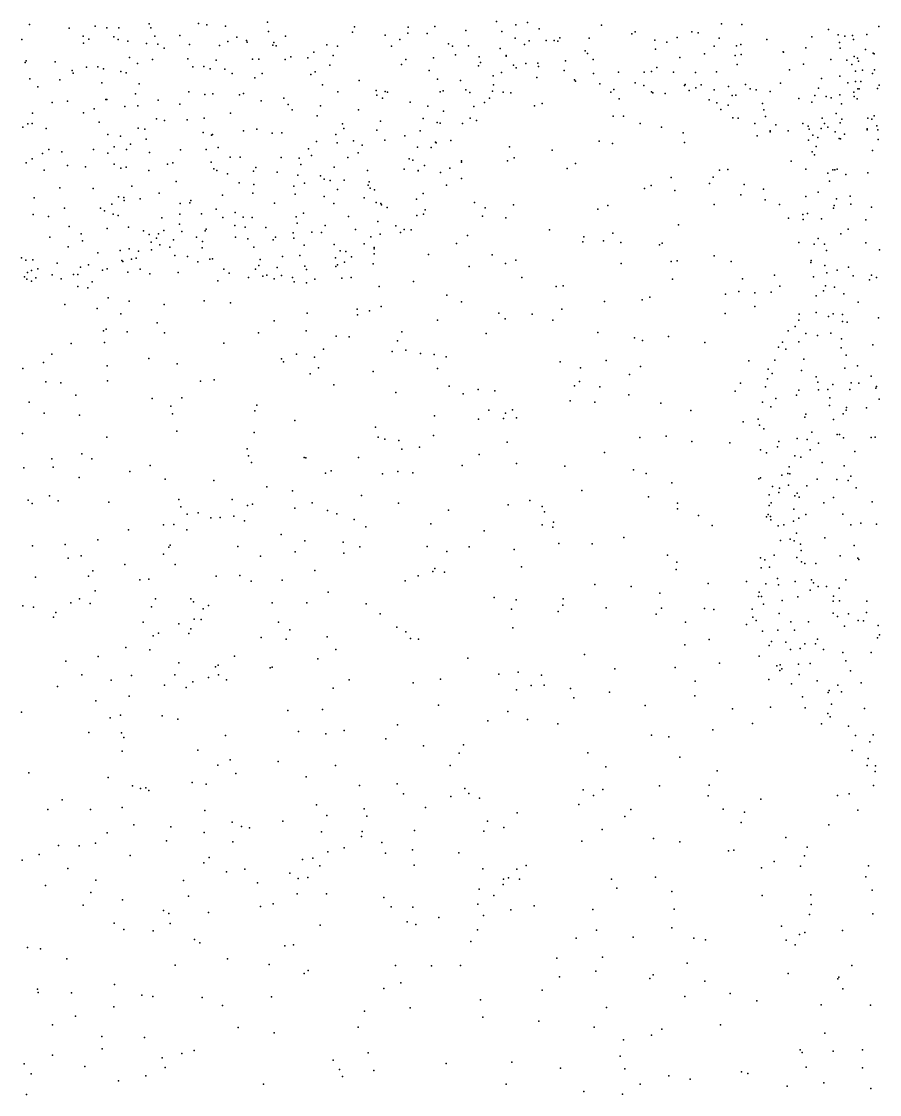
# Model space of a CAD drawing. Header units: metres. Extents: x -23.9 to 23.9, y -28.5 to 28.5.
# Drawn here: x 3.881 to 6.717, y -3.539 to 0.009 of the extents above; entities that cross this region are included whole.
import ezdxf

# ---------------------------------------------------------------- set-up
doc = ezdxf.new("R2010")
doc.units = ezdxf.units.M

msp = doc.modelspace()

# ---------------------------------------------------------------- linework, layer by layer
for p in [(4.3028, 0.0012, 17.4787), (4.4662, 0.0025, 17.7424), (4.6943, 0.0074, 19.4473), (5.4509, 0.0092, 4.1981), (5.5534, 0.0058, 22.1987), (6.1948, 0.001, 11.1738), (3.9077, -0.001, 17.5182), (4.0389, -0.0131, 16.607), (4.1242, -0.0063, 19.1228), (4.1633, -0.0117, 19.4245), (4.2022, -0.0119, 17.5614), (4.3083, -0.0123, 19.5375), (4.494, -0.0019, 14.9887), (4.5556, -0.0064, 19.5422), (4.6969, -0.0235, 19.3222), (4.9754, -0.0266, 19.1508), (4.982, -0.0086, 17.8729), (5.1578, -0.03, -1.3552), (5.1588, -0.01, -3.2334), (5.2215, -0.0307, 19.1334), (5.2473, -0.0072, 18.0659), (5.3502, -0.0204, 8.7941), (5.4682, -0.0242, 7.452), (5.5147, -0.0017, 18.0388), (5.5924, -0.0156, 9.0644), (5.7977, -0.0036, -1.3963), (5.8984, -0.0322, 18.8495), (5.9093, -0.0253, -26.343), (6.0971, -0.025, 19.208), (6.1182, -0.0279, 17.8841), (6.2615, -0.0006, 10.7538), (6.5489, -0.0172, 21.9114), (6.5804, -0.0345, 18.2004), (6.6749, -0.034, 18.2138), (6.715, -0.0079, 22.3618), (3.8818, -0.0504, 8.8727), (4.0845, -0.0393, 18.8759), (4.0863, -0.0627, 10.7271), (4.1031, -0.0489, 8.0548), (4.1862, -0.0415, 19.1909), (4.201, -0.0506, 19.0889), (4.2329, -0.0564, 19.2851), (4.2941, -0.0634, 19.3453), (4.3217, -0.039, 17.6202), (4.3313, -0.0656, -14.9767), (4.4045, -0.0371, 4.4871), (4.4359, -0.0673, 19.4097), (4.5359, -0.0707, 19.2801), (4.5634, -0.0569, 19.3742), (4.593, -0.0429, 16.4538), (4.6246, -0.0533, 19.2657), (4.6266, -0.0598, 4.1397), (4.7121, -0.069, 21.0975), (4.7152, -0.0607, 17.8105), (4.7231, -0.0709, 13.4689), (4.7539, -0.0389, 16.0943), (4.8901, -0.0682, 17.8332), (5.0829, -0.0366, -26.5173), (5.1315, -0.0505, -25.2282), (5.292, -0.0643, 19.0828), (5.5133, -0.0457, 18.1409), (5.5436, -0.0666, 5.3525), (5.5585, -0.0552, 18.897), (5.6157, -0.0538, -3.4758), (5.6417, -0.0541, -21.9551), (5.6537, -0.0559, 17.9828), (5.6604, -0.0448, 18.7965), (5.7574, -0.0465, 18.7906), (5.9743, -0.0522, 18.9448), (6.0136, -0.0588, 19.0343), (6.0488, -0.0435, 19.1264), (6.1867, -0.0461, 19.2713), (6.2591, -0.0674, 5.8595), (6.3452, -0.0503, 18.1262), (6.493, -0.0411, 18.1964), (6.585, -0.0599, 21.9767), (6.6024, -0.0396, 11.5057), (6.6277, -0.0368, 19.3916), (6.6314, -0.0502, 21.6251), (4.3528, -0.0787, 19.2051), (4.8469, -0.0918, 0.646), (4.9106, -0.1035, 19.1597), (4.9257, -0.0723, 10.9411), (5.1035, -0.0727, 19.1469), (5.3057, -0.0722, 18.1228), (5.315, -0.101, -0.1128), (5.3589, -0.0712, 2.373), (5.4627, -0.08, 18.256), (5.4825, -0.1034, 18.3813), (5.4835, -0.1059, 18.9029), (5.7443, -0.0883, 18.7129), (5.752, -0.0969, 17.9821), (5.9761, -0.0829, 17.9191), (6.1387, -0.0975, 19.177), (6.1707, -0.073, 17.9764), (6.24, -0.1029, -13.031), (6.2445, -0.0717, 3.6291), (6.2598, -0.0998, 18.0996), (6.3992, -0.0908, 18.2376), (6.3998, -0.0919, 5.3476), (6.4738, -0.0777, 19.3646), (6.5873, -0.0792, 8.4928), (6.6337, -0.1062, 5.7453), (6.671, -0.0834, 0.8005), (6.6961, -0.0957, 21.3061), (6.6993, -0.0976, 21.1524), (3.8928, -0.1269, -0.361), (3.8965, -0.1212, 18.9305), (3.9921, -0.1246, 18.8879), (4.1332, -0.1411, 17.5219), (4.2382, -0.1097, 1.4458), (4.2648, -0.1303, 17.5699), (4.3135, -0.1171, -5.3864), (4.4302, -0.1145, 17.6897), (4.4472, -0.1413, 19.1531), (4.4832, -0.1397, 21.3453), (4.524, -0.119, 11.8403), (4.6448, -0.1157, 14.4664), (4.6659, -0.1153, -19.2671), (4.7526, -0.1166, 19.1883), (4.7707, -0.108, -1.0078), (4.8277, -0.1116, -11.2193), (4.9005, -0.1351, 7.6191), (5.1365, -0.1327, 19.0655), (5.1514, -0.117, 17.9612), (5.2431, -0.111, 19.0297), (5.3919, -0.137, 1.8963), (5.3936, -0.1078, 2.7927), (5.3979, -0.126, 18.9419), (5.5078, -0.1353, 18.4594), (5.5477, -0.1297, 18.6134), (5.5881, -0.1282, 18.2223), (5.5902, -0.1395, 18.4068), (5.6786, -0.1213, 18.6128), (5.7704, -0.1169, -16.5436), (6.0566, -0.1105, 0.2643), (6.2466, -0.1334, 19.2469), (6.4662, -0.1325, 18.2695), (6.5557, -0.1171, 19.3461), (6.6091, -0.1183, 21.8233), (6.6261, -0.1335, 21.9296), (6.6448, -0.1127, 22.0296), (6.6476, -0.1225, 18.2717), (4.0484, -0.1526, 21.3204), (4.052, -0.162, 24.658), (4.096, -0.1422, 2.1524), (4.1517, -0.1475, 14.5935), (4.2097, -0.1561, 18.9653), (4.2267, -0.1605, -9.9008), (4.5043, -0.1474, 17.7556), (4.5534, -0.1486, 19.1747), (4.5769, -0.1633, 17.8097), (4.6762, -0.1634, 1.2277), (4.8378, -0.1662, 19.1768), (4.8512, -0.1571, 17.8153), (5.2285, -0.1528, -0.7838), (5.4395, -0.171, 18.4129), (5.4678, -0.1599, 18.7992), (5.5158, -0.1443, 18.7034), (5.5847, -0.1758, -0.7401), (5.6751, -0.1529, 18.1555), (5.7719, -0.1624, 18.0855), (5.8539, -0.1585, 18.6486), (5.9389, -0.1588, 3.9478), (5.9637, -0.1558, 18.71), (5.9808, -0.1435, 18.0072), (6.0356, -0.1579, 5.601), (6.109, -0.1593, 19.0676), (6.1783, -0.1576, 18.1484), (6.4198, -0.151, 19.3054), (6.5862, -0.1715, 10.7776), (6.6376, -0.1551, 21.2873), (6.6607, -0.1521, 21.4092), (6.6935, -0.1632, 21.5412), (6.7011, -0.1503, 20.9836), (3.9081, -0.1809, 17.5043), (3.9351, -0.2074, 18.9355), (4.0076, -0.1843, -13.5037), (4.1469, -0.1942, 18.9045), (4.2697, -0.1968, 19.0171), (4.6523, -0.1774, 25.2474), (4.8756, -0.2003, 0.2592), (4.9975, -0.1856, 23.8845), (5.256, -0.182, 9.2611), (5.3324, -0.1865, 23.0353), (5.4416, -0.2008, 18.713), (5.7085, -0.184, -10.9422), (5.7127, -0.1881, 18.267), (5.793, -0.197, 18.5203), (5.9093, -0.1935, 18.5686), (5.9376, -0.2028, 18.1365), (6.0726, -0.2028, 18.7988), (6.075, -0.1996, 18.6902), (6.1097, -0.2104, 18.4877), (6.1279, -0.1998, 18.2672), (6.2179, -0.2056, 19.1287), (6.2739, -0.1997, 24.6696), (6.39, -0.1948, -26.7931), (6.5158, -0.2118, 15.4187), (6.5253, -0.1795, 18.3078), (6.6119, -0.1932, 21.1776), (6.6375, -0.1898, 21.0607), (6.6558, -0.1893, 21.718), (6.71, -0.2124, 20.8914), (6.7163, -0.201, 18.3614), (4.2577, -0.23, 21.0063), (4.4345, -0.223, 17.6989), (4.4864, -0.2324, 7.779), (4.5137, -0.2297, 17.6147), (4.6016, -0.2333, 2.5838), (4.6146, -0.229, -3.4733), (4.7484, -0.2446, 17.8136), (4.9266, -0.2231, 17.8445), (5.0534, -0.2192, 11.2767), (5.0552, -0.2349, 16.8543), (5.0744, -0.2449, 19.0759), (5.0831, -0.2229, -11.7632), (5.0903, -0.2245, 17.924), (5.2645, -0.2238, 1.4955), (5.2752, -0.2199, 18.9543), (5.3502, -0.2171, 18.2176), (5.3628, -0.2257, -26.1932), (5.4274, -0.2441, 18.4778), (5.4376, -0.2212, 18.5954), (5.4736, -0.2247, -1.1121), (5.4983, -0.2268, 8.1222), (5.8292, -0.225, 18.3245), (5.8389, -0.216, 18.4516), (5.8566, -0.2469, 6.8289), (5.9632, -0.2234, 18.2284), (5.9682, -0.2271, 18.4196), (6.0083, -0.2288, 18.322), (6.0884, -0.2191, 18.3714), (6.1706, -0.2173, 19.0391), (6.2296, -0.2356, 18.4773), (6.2425, -0.234, -3.6136), (6.2897, -0.2132, 14.5705), (6.3093, -0.2164, 19.1782), (6.3553, -0.2225, 18.3914), (6.4508, -0.2452, 19.1986), (6.5031, -0.2355, 9.1354), (6.5407, -0.2388, 19.2265), (6.5575, -0.2429, -20.791), (6.5856, -0.2335, 21.3074), (6.6326, -0.2241, 18.3701), (6.6337, -0.2392, 20.9863), (6.6431, -0.2469, 21.543), (6.6455, -0.2137, 19.2427), (6.6503, -0.2133, 21.8386), (3.982, -0.2586, -0.7387), (4.0333, -0.2544, 18.8872), (4.1212, -0.2793, 15.8235), (4.1597, -0.249, 17.541), (4.163, -0.2486, 12.1761), (4.2223, -0.272, 18.9609), (4.2652, -0.2702, 2.4226), (4.3329, -0.2506, 19.0535), (4.4048, -0.2644, 19.1015), (4.6726, -0.253, 19.1752), (4.7625, -0.2656, 19.1741), (4.776, -0.2829, 5.2859), (4.869, -0.2702, 19.1614), (4.9951, -0.2833, 19.1156), (5.1658, -0.258, 23.4331), (5.2237, -0.2708, 7.7705), (5.3756, -0.2719, 18.3138), (5.4119, -0.2587, -9.5559), (5.5763, -0.2702, -16.9558), (5.602, -0.2616, -15.1542), (6.1537, -0.2497, 18.8942), (6.1789, -0.2596, -5.7705), (6.1925, -0.2824, 18.746), (6.2171, -0.2673, -21.9373), (6.33, -0.2622, 18.4655), (6.3348, -0.2828, 19.0941), (6.4938, -0.258, 22.2349), (6.5912, -0.2632, 21.4236), (3.9169, -0.2943, 19.0024), (4.0859, -0.2929, 17.5259), (4.3268, -0.313, -8.5414), (4.3538, -0.3186, 17.6542), (4.429, -0.3162, 17.7106), (4.4847, -0.3106, 5.0753), (4.5715, -0.2935, 19.159), (4.8586, -0.3026, 17.4821), (5.2086, -0.312, 18.0317), (5.2761, -0.2871, 18.8885), (5.3636, -0.3105, 18.6895), (5.3844, -0.3184, 18.4206), (5.8364, -0.3036, 8.7433), (5.871, -0.3041, -22.451), (6.2327, -0.3099, 18.8502), (6.2495, -0.3104, -25.3058), (6.3403, -0.3049, 7.7387), (6.528, -0.3103, 21.2299), (6.5735, -0.2946, 21.0379), (6.5929, -0.3133, 19.1082), (6.6784, -0.3105, 21.6587), (6.6914, -0.3135, 23.8178), (6.6999, -0.3025, 18.4979), (3.8852, -0.3406, 8.251), (3.9018, -0.3295, -5.4737), (3.9164, -0.3282, -0.0402), (3.9624, -0.3446, 18.9508), (4.1379, -0.3241, 18.8751), (4.2662, -0.3433, 24.9746), (4.2884, -0.3471, 8.0856), (4.6152, -0.3526, 17.8417), (4.6587, -0.3472, 19.1528), (4.9425, -0.3295, 11.6115), (4.9462, -0.345, -2.9855), (5.0553, -0.3502, 17.9299), (5.0679, -0.321, -10.8132), (5.1983, -0.3529, 18.9519), (5.2547, -0.3249, -0.4315), (5.265, -0.3271, 18.1173), (5.3391, -0.3277, 18.2507), (5.9264, -0.3285, 7.6123), (5.9965, -0.3407, 0.9368), (6.3051, -0.3286, 18.6751), (6.3559, -0.3525, 11.2931), (6.3748, -0.3322, 18.5975), (6.4154, -0.3519, 18.9739), (6.4641, -0.3287, 18.5449), (6.4815, -0.3375, 19.0367), (6.4844, -0.3472, -6.5864), (6.524, -0.3448, 21.3111), (6.5353, -0.3287, 15.085), (6.5463, -0.3403, 4.4267), (6.5872, -0.3257, 18.5228), (6.6758, -0.3462, 20.8172), (6.6759, -0.3496, 21.7796), (6.7081, -0.3364, 21.8974), (6.712, -0.3491, 7.1794), (4.1667, -0.364, 24.4014), (4.208, -0.3701, 10.539), (4.2935, -0.3801, 17.6371), (4.4809, -0.3582, 17.775), (4.509, -0.367, 15.4808), (4.5126, -0.3642, 19.1166), (4.7093, -0.3605, 17.8374), (4.742, -0.3591, 19.1529), (4.8556, -0.3873, 10.6653), (4.9197, -0.364, 19.1187), (4.9786, -0.3852, 17.9036), (5.0815, -0.3828, 19.0301), (5.1479, -0.3693, 18.0036), (5.2492, -0.3902, 5.2862), (5.2999, -0.3842, 18.7842), (5.7902, -0.3865, 22.2902), (6.0681, -0.359, -15.0808), (6.313, -0.3691, 4.069), (6.3554, -0.3554, 18.8495), (6.4827, -0.3829, 18.7873), (6.4962, -0.3667, 18.6425), (6.5128, -0.3746, 18.918), (6.5709, -0.3552, 18.6016), (6.5835, -0.3781, 18.7185), (6.5877, -0.3792, 18.8671), (6.601, -0.3637, 21.562), (6.7131, -0.3813, -25.3636), (3.9717, -0.4141, 17.5526), (4.0147, -0.4213, 18.9012), (4.119, -0.4139, 17.5721), (4.1867, -0.4057, 18.8852), (4.2275, -0.4136, 14.8244), (4.2417, -0.3961, -0.9818), (4.3044, -0.4236, 0.2455), (4.4066, -0.4149, 19.0519), (4.4909, -0.4145, -11.0795), (4.5308, -0.408, 17.8406), (4.83, -0.4118, -8.9166), (4.924, -0.3922, 6.265), (4.9943, -0.4251, 5.9132), (5.0073, -0.3997, 19.0704), (5.1896, -0.4061, 9.6448), (5.2353, -0.4078, 18.1233), (5.252, -0.392, 18.8549), (5.4943, -0.4049, 0.9372), (5.6352, -0.4165, 5.2591), (5.8344, -0.3944, 7.1566), (6.0723, -0.3908, -10.2053), (6.4945, -0.4213, 21.29), (6.5076, -0.4044, 21.1199), (6.6945, -0.4173, 20.7568), (3.8958, -0.4587, 19.0698), (3.9161, -0.445, -3.3028), (3.9504, -0.4269, 18.9858), (4.1664, -0.4262, -1.8524), (4.3816, -0.4583, 17.7353), (4.5081, -0.4562, -17.8345), (4.5706, -0.44, 13.3224), (4.6036, -0.4394, 17.8776), (4.7395, -0.441, 17.8672), (4.7985, -0.4424, 19.1168), (4.839, -0.4335, 17.8766), (4.9593, -0.4405, 3.9697), (5.1621, -0.4455, 18.9408), (5.1743, -0.4489, 24.8508), (5.335, -0.4514, 18.4008), (5.3352, -0.4556, 18.5762), (5.4869, -0.4516, 8.3784), (5.5097, -0.4417, -16.2789), (5.7122, -0.4604, 0.3234), (6.4255, -0.4522, 0.229), (6.5026, -0.4318, 21.3892), (3.9558, -0.4822, 14.5686), (4.0329, -0.4667, 17.5807), (4.0928, -0.4714, 18.806), (4.1876, -0.4621, 17.6199), (4.2098, -0.4761, -3.0686), (4.227, -0.4721, 16.3089), (4.3023, -0.4833, 17.6953), (4.3638, -0.4629, 4.7903), (4.5166, -0.4785, 15.0331), (4.5261, -0.4839, -18.8817), (4.5616, -0.4946, 19.0741), (4.6478, -0.4853, 11.836), (4.6558, -0.4731, -1.652), (4.7259, -0.4895, 19.1009), (4.8046, -0.4636, 24.0816), (4.915, -0.4726, 17.9179), (5.0249, -0.4838, 17.972), (5.1461, -0.4789, 18.0636), (5.192, -0.4842, 18.8708), (5.1923, -0.4841, 9.0067), (5.2135, -0.4675, 24.0473), (5.266, -0.4898, 18.7383), (5.2971, -0.4757, 18.3054), (5.6843, -0.4773, -19.4494), (6.1884, -0.4826, 11.6671), (6.2155, -0.4806, -5.2936), (6.474, -0.4787, 21.2313), (6.5462, -0.4927, -4.9397), (6.5624, -0.4816, 20.9055), (6.5694, -0.4818, 21.5765), (6.577, -0.4789, -7.9332), (6.6789, -0.4911, 21.7268), (4.3918, -0.5198, 17.8069), (4.6001, -0.5242, 6.1961), (4.6494, -0.5296, 19.0638), (4.7946, -0.4992, -1.9704), (4.8165, -0.5253, 14.8315), (4.8694, -0.5015, 19.0716), (4.8819, -0.5121, -17.2016), (4.9009, -0.5164, 14.0857), (4.9471, -0.5158, 19.0304), (5.0302, -0.5208, 18.9887), (5.2854, -0.5321, 18.5651), (5.3357, -0.5103, 0.3826), (6.0281, -0.507, 10.0011), (6.1555, -0.5267, 7.2966), (6.1673, -0.5055, 8.8027), (6.2696, -0.5301, -18.1643), (6.5515, -0.5183, -11.3107), (6.6062, -0.4969, -22.379), (4.0073, -0.5411, 18.857), (4.1175, -0.5426, 17.6476), (4.2453, -0.5353, 18.8281), (4.336, -0.5586, 18.8923), (4.5451, -0.5652, 17.9571), (4.6451, -0.5585, -18.372), (4.7813, -0.5354, 17.9308), (4.786, -0.5621, 19.0415), (4.9255, -0.546, -19.2046), (5.0272, -0.5326, 6.6065), (5.0338, -0.5418, 7.6627), (5.0478, -0.5473, -10.1145), (5.2087, -0.5594, 18.7539), (5.9408, -0.5431, -8.5805), (5.9618, -0.5335, 4.3591), (6.0405, -0.5499, 6.4839), (6.2587, -0.5636, -9.0586), (6.3337, -0.5456, 14.0857), (6.5139, -0.5553, 20.993), (3.9226, -0.5738, 17.6492), (4.18, -0.5948, 17.6073), (4.2014, -0.5711, 1.2145), (4.2194, -0.5727, -13.2826), (4.2203, -0.5828, 18.749), (4.2727, -0.5769, 17.7449), (4.4053, -0.5931, 17.8985), (4.4369, -0.5907, 24.3709), (4.4411, -0.5825, 18.9598), (4.7175, -0.5921, 17.9616), (4.8816, -0.5692, 19.0198), (4.9128, -0.5925, 18.0019), (5.0139, -0.5738, 18.0327), (5.0535, -0.5898, 18.9098), (5.0683, -0.5923, 18.0991), (5.0707, -0.5976, 23.7295), (5.1871, -0.5786, 18.2198), (5.378, -0.5896, -11.9051), (5.5072, -0.5974, 5.8828), (5.8193, -0.5992, 22.6628), (6.1702, -0.5965, 14.4093), (6.3393, -0.58, -26.0307), (6.3869, -0.5957, 1.4916), (6.4732, -0.5696, 21.1477), (6.5674, -0.5994, 22.4079), (6.5751, -0.577, 20.8674), (6.62, -0.5685, 24.1311), (6.6225, -0.5952, 20.7957), (3.9191, -0.629, 18.9935), (3.9707, -0.6355, 18.8889), (4.0229, -0.6086, 18.7929), (4.1423, -0.6082, 15.1326), (4.1551, -0.6167, 18.6904), (4.1844, -0.6277, 13.3246), (4.2009, -0.6328, 17.7623), (4.404, -0.6274, 18.8848), (4.4754, -0.6273, 18.0042), (4.5244, -0.6118, 18.9744), (4.5876, -0.6223, 0.2347), (4.6132, -0.6376, 18.9744), (4.789, -0.6366, 18.011), (4.813, -0.6246, 18.9891), (4.9623, -0.636, 18.9199), (5.0897, -0.6056, 16.9371), (5.1876, -0.6328, 18.666), (5.2097, -0.6281, 18.5838), (5.2154, -0.6135, 18.3471), (5.4046, -0.6346, 9.9345), (5.4137, -0.6067, 24.5545), (5.7865, -0.6112, -4.4799), (6.4635, -0.6286, 9.2299), (6.479, -0.6253, 21.3917), (6.5651, -0.608, 21.5965), (6.6905, -0.6045, -20.4535), (4.0385, -0.6686, -9.6015), (4.2345, -0.6708, 17.8344), (4.3453, -0.6401, 18.8086), (4.4034, -0.6613, -15.413), (4.5463, -0.6394, -3.8602), (4.5862, -0.665, 18.0528), (4.6199, -0.6711, 8.93), (4.6434, -0.6394, 24.8249), (4.6885, -0.6725, 18.9497), (4.792, -0.6578, 5.1832), (4.8851, -0.6658, 18.0659), (5.0583, -0.6523, 18.1651), (5.1187, -0.6664, 18.7115), (5.4821, -0.6398, 4.2516), (6.0522, -0.663, 24.7749), (6.4163, -0.6407, -10.8408), (6.4653, -0.6459, 21.2565), (6.5256, -0.6439, 6.7748), (6.6715, -0.6464, 21.7267), (3.9744, -0.7038, 18.8113), (4.0786, -0.6927, 6.4964), (4.164, -0.6752, 18.6159), (4.2847, -0.6827, 18.5982), (4.3033, -0.6954, 17.9532), (4.3271, -0.7076, 2.2936), (4.3336, -0.6934, -3.221), (4.3509, -0.6817, 7.8531), (4.4106, -0.6852, 18.1416), (4.4589, -0.7045, 5.5537), (4.4875, -0.683, 18.0826), (4.4917, -0.6777, 18.8727), (4.5886, -0.7042, 16.3538), (4.7204, -0.7039, 13.601), (4.7786, -0.6897, 15.1362), (4.7816, -0.7078, 18.8925), (4.841, -0.6876, 5.621), (4.8731, -0.6888, 18.8997), (4.9854, -0.6789, 18.8478), (5.0352, -0.703, -0.6954), (5.0663, -0.6941, 18.2576), (5.1337, -0.6891, 18.6001), (5.1454, -0.6785, 18.3746), (5.1695, -0.6792, 18.497), (5.3553, -0.6987, 6.6443), (5.6265, -0.68, 5.555), (5.7392, -0.7032, -15.2334), (5.8351, -0.6908, -3.3961), (6.5139, -0.7084, 4.5075), (6.5889, -0.6926, 20.8585), (6.6131, -0.6777, 21.6512), (4.035, -0.7358, 17.8381), (4.0828, -0.7166, 18.5897), (4.237, -0.743, -1.319), (4.3092, -0.7209, 18.5079), (4.3385, -0.7291, 18.2595), (4.3707, -0.7374, 18.617), (4.383, -0.7125, 18.7079), (4.478, -0.7394, 18.7597), (4.4796, -0.718, 4.582), (4.629, -0.7098, 18.8838), (4.6493, -0.7367, 2.4325), (4.7125, -0.7127, 18.0946), (4.8154, -0.7308, 18.1392), (4.9148, -0.7277, 18.1719), (5.0141, -0.7265, 18.7373), (5.0462, -0.7423, 18.6503), (5.0465, -0.738, 18.3312), (5.3189, -0.7252, 5.1066), (5.7368, -0.7195, 10.0402), (5.805, -0.7158, 20.5384), (5.8618, -0.7219, 0.9031), (5.99, -0.7297, 11.5307), (5.9982, -0.7233, 20.2303), (6.4504, -0.7216, 24.4993), (6.5008, -0.7275, 21.4205), (6.5357, -0.7273, 20.9535), (6.6718, -0.7228, 20.7562), (3.8808, -0.7721, -12.9732), (3.8952, -0.78, 18.9167), (3.9183, -0.7786, 17.9028), (4.1328, -0.7554, 17.9004), (4.207, -0.7486, 17.9581), (4.2449, -0.7766, 0.0055), (4.2595, -0.7738, 18.2326), (4.2678, -0.7498, 18.3665), (4.311, -0.7456, 18.1328), (4.3873, -0.7647, 18.4945), (4.4301, -0.7677, 18.3673), (4.5034, -0.7772, 18.3049), (4.5124, -0.7751, -0.8814), (4.6703, -0.7775, 18.2073), (4.7432, -0.7684, 18.8113), (4.8008, -0.7649, 10.7062), (4.9192, -0.7724, -0.0191), (4.9341, -0.7489, 17.3199), (4.9525, -0.751, 18.2526), (4.9722, -0.7694, -18.0265), (5.0471, -0.759, 18.4566), (5.226, -0.7608, 2.012), (5.4372, -0.7626, 1.6401), (5.5153, -0.7797, 10.961), (6.1707, -0.7659, 5.1014), (6.542, -0.7477, 21.5291), (6.7169, -0.7463, 21.7643), (3.9145, -0.8146, 18.456), (3.9347, -0.809, 18.7167), (3.9987, -0.7899, 17.9351), (4.0755, -0.8032, 18.3892), (4.1021, -0.7953, 17.9849), (4.1489, -0.8128, 18.1502), (4.1642, -0.8082, -0.6149), (4.2129, -0.781, 18.3102), (4.2154, -0.7843, 18.1069), (4.2732, -0.8098, -13.9287), (4.4642, -0.7851, 18.5808), (4.5496, -0.8103, 18.6243), (4.6545, -0.8097, 18.6879), (4.6653, -0.7978, -1.3212), (4.7257, -0.804, 18.2687), (4.8174, -0.7998, 18.7052), (4.8229, -0.811, 18.3204), (4.9202, -0.8015, 18.6044), (4.9252, -0.795, 18.349), (4.9486, -0.7871, -2.2376), (5.0439, -0.7916, 14.6315), (5.3612, -0.8011, -8.6825), (5.4813, -0.7914, 7.9715), (5.8627, -0.7908, 5.288), (6.0287, -0.7849, 10.9231), (6.0485, -0.7821, 10.3169), (6.2266, -0.7849, 22.4785), (6.4898, -0.7882, 21.2741), (6.4913, -0.7809, 21.1618), (6.5365, -0.7981, 20.9997), (6.5772, -0.8129, 20.9197), (6.615, -0.8031, 21.6962), (3.8908, -0.8347, 18.2443), (3.899, -0.8425, 18.8002), (3.9007, -0.8208, 18.0286), (3.9141, -0.8498, 18.5696), (3.9287, -0.8389, -2.8342), (3.9821, -0.8282, 18.344), (4.0115, -0.8414, 18.1976), (4.0531, -0.8279, 18.1067), (4.0668, -0.8276, 18.2645), (4.2324, -0.8198, -2.7258), (4.3048, -0.8247, 10.4219), (4.3991, -0.8204, -9.1013), (4.5294, -0.8484, 20.2416), (4.5678, -0.8235, 18.4291), (4.6317, -0.8375, 18.5032), (4.6787, -0.8327, 18.3992), (4.6916, -0.8299, -13.4684), (4.7157, -0.8414, 13.9506), (4.7405, -0.8303, 18.6334), (4.7768, -0.8378, 18.4611), (4.782, -0.8514, -14.6907), (4.851, -0.8426, 4.2521), (4.9396, -0.8393, -1.5246), (4.9701, -0.837, 23.1926), (5.1767, -0.8501, -16.8152), (5.5347, -0.8368, 1.2071), (6.0327, -0.8431, -9.5455), (6.2637, -0.8416, 14.8115), (6.3699, -0.8291, -15.6552), (6.4992, -0.8349, 21.4969), (6.5434, -0.8218, 21.6186), (6.6295, -0.8314, 20.8559), (6.6839, -0.845, -6.1482), (6.6904, -0.8296, 13.9036), (6.707, -0.8376, 21.8668), (4.0668, -0.8672, -17.2645), (4.1006, -0.8715, 7.0175), (4.114, -0.8522, 7.3642), (4.823, -0.8549, 16.5942), (5.0634, -0.8675, -18.6143), (5.6485, -0.8672, -13.4954), (5.671, -0.8644, 11.6459), (6.2525, -0.8834, 8.935), (6.3594, -0.8853, 12.0942), (6.3873, -0.8658, 10.6943), (6.5316, -0.8815, 0.1564), (6.5389, -0.8649, 21.0596), (6.5681, -0.8696, 21.7367), (4.1671, -0.9047, -18.9772), (4.237, -0.9158, 5.3068), (4.4845, -0.9142, -11.742), (4.5722, -0.9214, -0.0624), (5.2865, -0.8958, 20.2747), (5.3355, -0.9178, 4.5785), (5.8081, -0.9162, 24.6293), (5.9331, -0.9117, -19.5191), (5.9579, -0.9027, 22.7352), (6.2085, -0.8921, -17.5547), (6.3052, -0.8885, 14.2195), (6.5073, -0.8977, 21.6771), (6.5989, -0.8918, -13.0014), (6.647, -0.9189, 20.8866), (4.0243, -0.9271, -3.0037), (4.1312, -0.94, 6.0826), (4.2098, -0.9571, 8.2793), (4.3521, -0.9264, 13.6449), (4.8247, -0.9557, 11.4215), (4.9906, -0.942, 4.9023), (5.0312, -0.9472, 23.6515), (5.0694, -0.9332, -10.518), (5.4584, -0.9549, 24.1466), (5.6666, -0.9415, 10.6638), (6.2067, -0.9565, 24.5145), (6.3052, -0.9329, -18.7689), (6.5073, -0.9532, 21.7699), (6.5637, -0.9578, 21.0663), (4.3293, -0.987, 19.9017), (4.716, -0.9809, 1.1104), (4.9914, -0.9611, 8.9447), (5.2562, -0.9783, 9.595), (5.4795, -0.9735, 1.9238), (5.5691, -0.9587, 19.8171), (5.6371, -0.9787, 6.4722), (6.4503, -0.978, 21.6476), (6.451, -0.9585, 21.5218), (6.548, -0.9662, 21.868), (6.595, -0.9601, 22.6397), (6.5953, -0.9832, 19.9903), (6.6104, -0.9855, 20.988), (6.7133, -0.9705, 20.8531), (4.1517, -1.0137, 7.6846), (4.1612, -1.008, 0.9883), (4.2298, -1.0168, 20.7526), (4.3532, -1.0208, -18.4858), (4.6643, -1.0198, 17.2841), (4.822, -1.0134, 15.2397), (5.1377, -1.0173, -1.0138), (5.4168, -1.023, 20.7897), (5.7863, -1.0196, -12.2503), (6.4151, -1.0136, 21.5768), (6.4384, -0.9994, 21.412), (6.4732, -1.0226, 21.2633), (6.5564, -1.0214, 21.9315), (4.0446, -1.0553, 17.8799), (4.1556, -1.0523, 15.33), (4.5493, -1.0544, 8.8333), (4.9215, -1.0309, -13.0334), (4.9642, -1.0333, -8.792), (5.1235, -1.0466, -12.0264), (5.9068, -1.0373, -8.1125), (5.9338, -1.0457, 20.916), (6.0196, -1.0321, -13.7404), (6.1394, -1.0517, 11.8696), (6.3966, -1.0509, 20.3695), (6.4501, -1.05, 21.7993), (6.5123, -1.0294, 21.1848), (6.5912, -1.04, -9.261), (6.6953, -1.0602, 22.0791), (3.9809, -1.0912, 20.0015), (4.7896, -1.091, -0.5573), (4.8788, -1.0739, 20.5698), (5.1061, -1.0815, -1.8788), (5.1512, -1.0774, 5.439), (5.1996, -1.0881, 22.941), (5.2451, -1.0922, -4.0634), (6.3835, -1.0675, 21.4816), (6.4072, -1.0741, 21.3513), (6.5901, -1.0697, 21.0694), (6.6067, -1.0937, 14.9609), (3.954, -1.118, 8.8653), (4.1637, -1.1294, 1.851), (4.302, -1.105, 1.3005), (4.3957, -1.1228, -2.5902), (4.7401, -1.1065, -1.1056), (4.7473, -1.116, -17.8168), (4.8498, -1.1012, 7.6852), (5.285, -1.0999, 7.863), (5.6615, -1.1164, 5.2558), (5.8136, -1.1117, 1.4793), (5.9268, -1.1316, 10.5169), (6.2852, -1.1126, 5.223), (6.3709, -1.1102, 21.6214), (6.4665, -1.1072, 21.1993), (6.6449, -1.1294, 20.9881), (3.8857, -1.138, -6.5048), (4.8356, -1.1554, 7.3146), (4.863, -1.1362, -9.8226), (5.0435, -1.1486, 6.8496), (5.2558, -1.1386, 19.9529), (5.7288, -1.1362, 1.1125), (5.8905, -1.1576, 9.8899), (6.3488, -1.1405, 23.1256), (6.3618, -1.1549, -12.5739), (6.4594, -1.1448, 21.8933), (6.5079, -1.1658, 21.9736), (6.603, -1.1371, 22.0469), (6.689, -1.1639, 22.1189), (3.9615, -1.1828, -3.7147), (4.0112, -1.1859, -13.2127), (4.1651, -1.1794, -1.2715), (4.4721, -1.1803, 15.3666), (4.5174, -1.1755, 17.6505), (4.9129, -1.1921, -14.0442), (5.2943, -1.197, -13.7577), (5.7094, -1.1958, 23.9041), (5.7251, -1.1813, 11.848), (5.7923, -1.1983, 6.1571), (6.2571, -1.1868, 0.3743), (6.3405, -1.1991, 21.6302), (6.3464, -1.1725, 21.4809), (6.5136, -1.1838, 21.0888), (6.5629, -1.1913, 9.4322), (6.6234, -1.1861, 0.3037), (6.6489, -1.1867, -20.1827), (6.7052, -1.2035, 20.8529), (6.7076, -1.1977, 20.7522), (4.0603, -1.2268, 5.2588), (4.3126, -1.2369, 6.3676), (4.4107, -1.2349, 10.4351), (5.1188, -1.2178, 23.3051), (5.3409, -1.2221, 10.6788), (5.3903, -1.2071, 8.3732), (5.4458, -1.2117, 9.3763), (5.8881, -1.2253, 9.067), (6.2396, -1.2134, -11.9267), (6.374, -1.237, 21.7913), (6.4432, -1.2261, 21.9145), (6.4503, -1.2101, 21.1623), (6.5158, -1.2085, 14.5955), (6.5463, -1.2071, 22.0364), (6.5534, -1.2352, 21.0174), (6.6195, -1.2076, 1.8151), (6.7155, -1.2397, 22.1563), (3.9062, -1.2496, 9.9434), (4.375, -1.263, 5.0559), (4.6593, -1.2599, -15.0639), (5.426, -1.2762, 6.6796), (5.5037, -1.2754, 19.7002), (5.6951, -1.2453, -16.9896), (5.7758, -1.2492, 22.8968), (5.9946, -1.2529, 9.5165), (6.3303, -1.2496, 21.4505), (6.3577, -1.2654, 21.3257), (6.5513, -1.2606, -17.2016), (6.6065, -1.2764, 22.0918), (6.608, -1.2673, 20.8245), (6.6737, -1.2686, 20.5495), (3.9553, -1.2859, 13.5857), (4.0724, -1.2925, -2.464), (4.3797, -1.2881, 17.0051), (4.6524, -1.2787, 20.9194), (4.7842, -1.3104, 19.7856), (5.2463, -1.2947, -3.558), (5.3914, -1.3059, 2.0954), (5.4742, -1.3033, 0.8266), (5.4806, -1.2856, -1.1771), (5.5169, -1.3015, -0.5312), (6.0934, -1.2774, 23.3519), (6.316, -1.3058, 21.5212), (6.4699, -1.2987, 21.1128), (6.4734, -1.2892, 21.9711), (6.5646, -1.3068, 20.8879), (6.5969, -1.2878, 20.6466), (4.3939, -1.3458, 11.5996), (5.0511, -1.3323, 14.7097), (6.2659, -1.3144, 20.8127), (6.3203, -1.326, 21.6172), (6.3347, -1.3375, 21.7133), (3.8841, -1.3535, -13.8861), (4.1631, -1.3652, 0.2843), (4.65, -1.35, 1.8943), (5.0594, -1.3649, -18.7176), (5.0814, -1.3719, 5.2439), (5.1279, -1.376, 8.118), (5.2423, -1.3595, -0.265), (5.4862, -1.3819, 23.0991), (5.9245, -1.3664, -17.6786), (6.0116, -1.3616, -18.6057), (6.0963, -1.3797, -10.48), (6.3841, -1.3795, 21.855), (6.4446, -1.3697, 6.1101), (6.4784, -1.3734, 20.7729), (6.4937, -1.3486, 21.01), (6.5769, -1.3566, 5.7792), (6.5854, -1.3569, 20.4927), (6.5984, -1.3673, 12.0034), (6.6899, -1.3659, -19.2186), (6.7032, -1.3657, 20.3574), (4.6267, -1.4033, 1.0342), (5.1385, -1.4054, 10.9459), (5.1963, -1.3984, 11.5455), (5.8076, -1.4156, 23.5099), (6.2228, -1.3837, 11.7632), (6.3239, -1.4072, 21.6575), (6.3434, -1.4168, 21.3473), (6.3799, -1.3972, 21.2373), (6.4878, -1.4069, 0.6096), (6.5155, -1.3846, 20.5725), (6.6361, -1.4126, 22.1199), (3.981, -1.4366, 19.3043), (4.0807, -1.4199, 15.1768), (4.1137, -1.4369, -2.4002), (4.6315, -1.4266, 10.773), (4.6415, -1.4489, -0.3147), (4.8158, -1.4323, -2.7208), (4.8208, -1.4333, 8.4513), (4.9954, -1.4325, 2.108), (5.3937, -1.4224, 20.8835), (5.5168, -1.4522, 11.8174), (6.4371, -1.4266, 19.4903), (6.4568, -1.4309, 21.0489), (6.5276, -1.4486, 22.0334), (3.8883, -1.4668, -1.7191), (3.9853, -1.4646, -6.0629), (4.2392, -1.4793, 9.757), (4.3059, -1.4591, -14.4759), (4.8858, -1.4838, -11.5819), (4.9042, -1.4764, -14.7333), (5.0741, -1.4862, 17.7498), (5.1244, -1.4787, 17.2318), (5.174, -1.4831, -12.954), (5.338, -1.4588, 3.2072), (5.6765, -1.4616, -0.8775), (5.9041, -1.4732, 10.1148), (5.9462, -1.4851, 19.6601), (6.4141, -1.4851, 21.2018), (6.419, -1.4629, 20.8066), (6.4202, -1.4864, 20.9789), (6.5999, -1.4601, 4.5957), (4.0712, -1.4982, 0.668), (4.3561, -1.5045, -0.7923), (4.5168, -1.5084, 6.5519), (6.031, -1.5165, -11.1656), (6.3179, -1.5035, -10.0654), (6.324, -1.4994, 21.5157), (6.3947, -1.4909, 21.8499), (6.416, -1.5243, 20.5751), (6.511, -1.5037, 20.4207), (6.5755, -1.5056, 20.3416), (6.6134, -1.5087, 22.09), (6.6223, -1.4941, 20.4379), (3.9734, -1.5591, 7.8574), (4.6919, -1.529, 7.7716), (4.7767, -1.5432, 16.8384), (5.0043, -1.5581, -0.0257), (5.7336, -1.5412, 3.5176), (6.3527, -1.5564, 21.3934), (6.3637, -1.5287, 21.7495), (6.3843, -1.5481, 20.9156), (6.3869, -1.5343, 20.6624), (6.4368, -1.5592, 20.4894), (6.4454, -1.5504, 21.0813), (6.4769, -1.526, 21.9589), (6.6397, -1.5324, 20.2728), (3.903, -1.5737, 16.7511), (3.9164, -1.5846, 6.2919), (4.0024, -1.5754, 11.4892), (4.1696, -1.5799, 9.2883), (4.4005, -1.5717, 19.6338), (4.4075, -1.5961, -12.8599), (4.5776, -1.5715, 11.0785), (4.6281, -1.5912, -14.1537), (4.645, -1.5873, -2.2833), (4.8413, -1.5829, 14.8526), (5.1275, -1.5837, 0.2903), (5.49, -1.5886, 6.2096), (5.5616, -1.5747, -13.968), (5.6015, -1.5947, 10.5643), (5.9532, -1.5622, 20.964), (6.0495, -1.5837, -18.0751), (6.3523, -1.5915, 21.5784), (6.359, -1.5828, 21.662), (6.4519, -1.5633, -9.5243), (6.533, -1.5822, 22.0012), (6.5649, -1.5644, -19.7807), (6.6933, -1.5793, 22.1207), (4.4287, -1.6194, -11.5585), (4.4644, -1.6149, 0.6014), (4.5374, -1.6307, 1.4673), (4.5827, -1.6267, -9.37), (4.7845, -1.6004, 14.4544), (4.8927, -1.6075, 0.7104), (4.9238, -1.6184, -18.1538), (5.2928, -1.6064, 5.0234), (5.6097, -1.6117, -9.0029), (6.0491, -1.6024, -15.0864), (6.1193, -1.6242, 4.8939), (6.3438, -1.6284, 20.8134), (6.349, -1.6204, 20.7236), (6.3569, -1.6276, 20.6353), (6.4342, -1.6031, 21.8527), (6.474, -1.6212, -8.2081), (6.5957, -1.6193, 20.2668), (4.3504, -1.6546, 10.7763), (4.3844, -1.6542, 21.0003), (4.507, -1.6321, 15.0649), (4.6182, -1.6418, -3.6422), (4.981, -1.6377, 19.9525), (5.0196, -1.6616, 20.6324), (5.2344, -1.6515, 3.7009), (5.6021, -1.6554, -1.2099), (5.6377, -1.6625, 1.0216), (5.639, -1.6461, 1.879), (6.1641, -1.657, -12.763), (6.358, -1.6385, 20.9428), (6.3819, -1.6584, 21.6284), (6.4012, -1.6555, 21.0782), (6.4328, -1.6428, 21.2656), (6.4503, -1.6331, 20.4208), (6.6228, -1.655, 6.7705), (6.6557, -1.6501, 22.0649), (6.7077, -1.6533, 13.2291), (4.2347, -1.672, 14.3564), (4.4279, -1.6713, 4.5375), (4.7398, -1.687, 5.0888), (5.4101, -1.6751, 19.8297), (5.8725, -1.6973, 2.9132), (6.422, -1.7023, 21.3334), (6.4432, -1.6824, 21.7955), (6.5366, -1.6984, 20.2846), (3.9168, -1.7244, 1.0034), (4.025, -1.7198, 1.9953), (4.1329, -1.7044, -18.3395), (4.3679, -1.7285, 13.8819), (4.3723, -1.7223, -2.1044), (4.5958, -1.7266, -1.8352), (4.8172, -1.708, 6.8715), (4.944, -1.7124, -10.1283), (4.9997, -1.7278, 4.5837), (5.2216, -1.7262, 5.5102), (5.3605, -1.7273, -18.642), (5.5094, -1.7368, -0.3528), (5.6576, -1.7167, -10.4313), (5.7669, -1.7183, 1.4961), (6.3896, -1.7073, 20.4801), (6.435, -1.7079, 21.1681), (6.4557, -1.7186, -14.8513), (6.6331, -1.7236, 22.0016), (4.0347, -1.7654, -12.5597), (4.0779, -1.7576, 11.0392), (4.3499, -1.7526, -15.2804), (4.6705, -1.7586, 18.1068), (4.7858, -1.7442, 1.8679), (4.9468, -1.7484, 3.4708), (5.2872, -1.7436, 11.5662), (6.0168, -1.7551, 0.9326), (6.3234, -1.764, 20.8648), (6.3385, -1.7706, 20.9554), (6.3687, -1.7555, 21.0363), (6.4443, -1.763, 21.603), (6.458, -1.7401, 21.2588), (6.5873, -1.7575, 21.9236), (6.646, -1.765, 20.1957), (6.6487, -1.7699, 13.8813), (4.1162, -1.8068, 16.8774), (4.222, -1.7861, -0.2023), (4.3891, -1.7857, -9.9923), (4.8506, -1.8057, 13.8253), (5.2475, -1.799, 17.3219), (5.5332, -1.794, 4.6204), (6.0448, -1.803, 6.2255), (6.0475, -1.7783, 10.7021), (6.3256, -1.7974, 20.6394), (6.3532, -1.7949, 20.5532), (6.4588, -1.777, 21.4459), (6.4702, -1.7827, 21.6851), (6.5071, -1.7824, 21.7775), (3.9271, -1.8283, 19.3413), (4.102, -1.8245, -13.5484), (4.2717, -1.8373, 18.0577), (4.3013, -1.8346, 1.1367), (4.5244, -1.8252, -1.2954), (4.6029, -1.8224, -17.5583), (4.6403, -1.8416, 0.8522), (4.7429, -1.8384, 19.8039), (5.149, -1.8407, -1.4968), (5.1926, -1.8237, 17.7328), (5.2406, -1.8097, 2.7137), (5.2793, -1.8118, -0.0126), (6.2773, -1.8429, 20.1674), (6.3798, -1.8326, 4.5325), (6.4385, -1.8425, 21.1735), (6.4925, -1.8373, 20.3113), (6.606, -1.8367, 21.8595), (4.124, -1.8735, 7.8071), (4.8947, -1.8778, 14.6859), (5.7761, -1.8524, 19.8267), (5.8965, -1.8595, -14.488), (6.1505, -1.8486, 11.5918), (6.3191, -1.8781, 20.8389), (6.3414, -1.8499, 10.3056), (6.3835, -1.853, 20.4692), (6.488, -1.871, 21.2477), (6.4988, -1.8468, 9.8445), (6.5147, -1.8586, 21.5613), (6.5416, -1.8586, 19.4788), (6.5841, -1.8648, 21.7685), (4.0443, -1.9134, -6.3907), (4.0724, -1.9002, 10.205), (4.108, -1.9149, 3.9069), (4.3243, -1.8995, 6.6616), (4.4402, -1.8995, -19.6867), (4.4499, -1.9095, 14.7969), (4.7094, -1.9132, 11.5261), (4.8243, -1.9133, 6.0425), (5.4431, -1.8952, -18.0635), (5.5165, -1.9033, -12.8157), (5.671, -1.9002, 0.6494), (5.9909, -1.8809, -13.867), (6.3168, -1.892, 20.7541), (6.3267, -1.8921, 20.6673), (6.3955, -1.9056, 21.0988), (6.4476, -1.8936, 20.3826), (6.5637, -1.9074, 20.2558), (6.5648, -1.8908, 21.4367), (6.5852, -1.9065, 21.6346), (6.675, -1.907, 21.8242), (3.8848, -1.9231, 19.7324), (3.921, -1.9278, 20.5752), (3.9949, -1.9451, -9.0865), (4.3101, -1.9259, 9.4832), (4.4818, -1.9332, 6.0896), (4.4994, -1.9216, 5.2991), (5.0203, -1.9167, -14.2596), (5.066, -1.949, 3.7907), (5.5009, -1.9338, -14.9313), (5.6545, -1.9416, -0.9028), (5.6699, -1.9203, 3.9001), (5.8131, -1.9296, 11.5869), (5.979, -1.9504, -11.3864), (5.9963, -1.9303, 3.6788), (6.1388, -1.9317, 20.5006), (6.1691, -1.9346, -11.9145), (6.296, -1.934, 1.2981), (6.3337, -1.9177, 20.9282), (6.385, -1.9485, 14.7432), (6.5644, -1.947, 21.3246), (6.6149, -1.9494, -15.2927), (6.6739, -1.945, 21.7295), (3.987, -1.9608, -17.3969), (4.2832, -1.9771, 9.9084), (4.4006, -1.9823, 11.067), (4.4514, -1.9673, 13.6294), (4.4749, -1.9684, -20.4643), (4.7304, -1.977, 7.4587), (6.0757, -1.9767, 0.4894), (6.2773, -1.9844, 14.3415), (6.2988, -1.9602, 4.8773), (6.3099, -1.9716, -13.3016), (6.4239, -1.9762, 13.02), (6.4821, -1.9757, 19.8976), (6.578, -1.9581, 5.5401), (6.6466, -1.9717, 21.3574), (6.6641, -1.973, 21.5247), (4.3337, -2.0128, 5.6414), (4.4345, -2.0145, 7.6866), (4.441, -1.9986, 3.9568), (4.7676, -2.0023, -8.9948), (5.1221, -1.9935, 17.0138), (5.1511, -2.0093, 1.7034), (5.5054, -1.9951, 20.2447), (6.3299, -2.0063, 15.7495), (6.3809, -2.0033, 21.0189), (6.4364, -2.0039, 21.1274), (6.601, -1.9904, 20.2449), (6.7127, -1.9876, 21.6493), (6.7172, -2.0185, 20.1807), (4.3156, -2.0225, 20.7873), (4.6727, -2.0273, 7.0124), (4.7559, -2.0333, 5.6726), (4.8911, -2.0252, 20.3233), (5.1663, -2.0309, 14.011), (5.1931, -2.0335, 4.3048), (6.0735, -2.0519, 1.5432), (6.1535, -2.0346, 3.3762), (6.3527, -2.054, 20.756), (6.3601, -2.0413, 20.6537), (6.4072, -2.0433, 20.5108), (6.4703, -2.0489, 20.409), (6.5059, -2.0484, 1.0047), (6.5121, -2.033, 21.2167), (6.7103, -2.029, 6.9937), (4.1343, -2.0903, 6.4311), (4.2253, -2.0611, 12.751), (4.3053, -2.0689, 1.6094), (4.5846, -2.0897, 10.5416), (4.9205, -2.0675, 0.8826), (5.7424, -2.0837, -9.1168), (6.3192, -2.0888, -14.376), (6.423, -2.0677, 21.062), (6.4547, -2.0638, -9.5471), (6.5316, -2.0671, 20.3357), (6.5959, -2.0776, 21.2728), (6.6895, -2.0775, 16.1693), (4.0276, -2.106, 17.8034), (4.4009, -2.1113, 13.1117), (4.5218, -2.1245, -11.4052), (4.5311, -2.1186, 1.3549), (4.7027, -2.1277, -18.1722), (4.7094, -2.1258, 14.8941), (4.8603, -2.0976, -1.3566), (5.3562, -2.0955, -1.2696), (6.042, -2.1272, 2.873), (6.1879, -2.1124, 13.3862), (6.3781, -2.1215, 11.319), (6.3888, -2.1181, -10.459), (6.4488, -2.1163, 20.482), (6.4879, -2.1133, 6.3473), (6.606, -2.105, -1.6533), (4.0805, -2.1509, -3.7335), (4.2449, -2.153, 6.9053), (4.3874, -2.1506, 20.0352), (4.4994, -2.1601, -13.3236), (4.5323, -2.1511, -0.9164), (5.4589, -2.1492, -0.5914), (5.5228, -2.1427, 16.986), (5.5997, -2.1524, 5.9194), (5.8423, -2.1309, 4.8248), (6.3872, -2.1368, 20.8366), (6.3947, -2.1316, 20.9226), (6.4513, -2.15, 21.0354), (6.621, -2.1379, 20.2959), (4.0003, -2.1898, 1.7829), (4.1773, -2.1689, 7.4474), (4.3531, -2.1849, -3.361), (4.4252, -2.193, 7.192), (4.4471, -2.1743, -15.6641), (4.559, -2.1675, 12.6196), (4.9112, -2.1955, -18.8659), (4.9645, -2.1671, -13.4844), (5.176, -2.1773, -0.384), (5.2658, -2.1653, 10.4032), (5.5652, -2.1858, -11.4377), (5.6085, -2.1847, 1.5393), (5.6958, -2.1957, -11.9343), (6.108, -2.1719, -8.2818), (6.3515, -2.1661, 15.2147), (6.4267, -2.1804, 20.6499), (6.5112, -2.1708, 21.117), (6.5797, -2.1856, -8.2286), (6.6567, -2.1774, 21.2599), (4.2365, -2.2212, 10.289), (5.5173, -2.2007, 4.3563), (5.7067, -2.2268, 11.1374), (5.8251, -2.2081, -13.2709), (6.1062, -2.2203, 14.9165), (6.4622, -2.2238, 20.9359), (6.5474, -2.2092, 20.431), (6.5511, -2.2031, 6.7102), (6.592, -2.2075, 21.1739), (4.1268, -2.2367, 3.8019), (4.7614, -2.2687, 12.9245), (4.8755, -2.2654, 3.5842), (5.2598, -2.251, 16.4955), (5.9429, -2.2521, 5.1796), (6.2317, -2.2632, 14.0151), (6.357, -2.258, 16.0545), (6.4713, -2.2598, 20.7244), (6.5581, -2.2481, 21.0994), (6.6672, -2.2621, 20.3641), (3.8813, -2.2741, 16.2104), (4.1735, -2.2933, -14.4565), (4.208, -2.2843, -18.4124), (4.3463, -2.2865, 16.5095), (4.3972, -2.2974, -18.9171), (5.4226, -2.3032, -15.2465), (5.4887, -2.272, 2.5938), (5.5534, -2.2983, 3.9382), (6.5458, -2.2787, 20.5215), (6.554, -2.2896, 10.7713), (4.7961, -2.3389, 10.3846), (4.9476, -2.3349, 2.8924), (5.1235, -2.316, -18.1385), (5.6533, -2.3129, 5.5646), (6.1665, -2.3334, 15.609), (6.2973, -2.3124, 1.5615), (6.5257, -2.3125, 20.8934), (6.6141, -2.3213, 21.0572), (4.1034, -2.342, -0.0167), (4.2111, -2.3431, 13.547), (4.2196, -2.3587, -20.4867), (4.5547, -2.3514, 3.9694), (4.8867, -2.3456, 17.7546), (5.0856, -2.3623, -0.8476), (5.9632, -2.3503, 14.2594), (6.0202, -2.3558, 5.6026), (6.6377, -2.3514, 20.5297), (6.6851, -2.373, 21.0575), (6.6961, -2.3498, 20.4473), (4.2141, -2.4032, 5.1613), (4.4642, -2.3997, -6.195), (5.2102, -2.3857, 14.4533), (5.3279, -2.4105, 17.5629), (5.3425, -2.3825, 0.0685), (5.7531, -2.4085, 17.1516), (6.6268, -2.4011, 20.7457), (4.5705, -2.4323, 16.8256), (4.7288, -2.4372, 9.8924), (6.0575, -2.423, 0.3085), (6.6797, -2.4275, 20.6742), (3.9054, -2.4752, 14.2642), (4.5297, -2.4497, 13.4289), (4.5894, -2.4772, -8.7994), (4.9185, -2.4507, -0.3488), (5.2977, -2.4507, -16.8222), (5.8126, -2.455, -16.38), (6.1805, -2.4679, 6.31), (6.6758, -2.4513, 5.1764), (6.7032, -2.4705, 20.7654), (6.7044, -2.4517, 20.8971), (4.1679, -2.4908, 14.7517), (4.2481, -2.5182, -16.5041), (4.4452, -2.5072, 1.6234), (4.4908, -2.5128, 11.6014), (4.822, -2.4878, 13.1768), (4.9987, -2.5166, 5.5711), (5.1227, -2.5115, 4.3013), (5.9894, -2.5184, 3.5202), (6.1541, -2.516, 15.0955), (6.697, -2.5164, 4.482), (4.2742, -2.5266, -18.0142), (4.2919, -2.5248, -19.4878), (4.302, -2.5335, 10.7085), (5.144, -2.5441, -20.5472), (5.3006, -2.5533, -16.0644), (5.3465, -2.5271, 11.5932), (5.3593, -2.543, -18.6627), (5.7378, -2.5313, 1.6409), (5.7714, -2.5505, 13.0445), (5.8025, -2.5298, 16.782), (6.1502, -2.5512, -0.7309), (6.5784, -2.55, -15.3971), (6.6165, -2.5441, -0.7277), (4.0151, -2.5638, 3.6811), (4.2139, -2.5893, 0.3386), (4.8566, -2.5807, -15.4994), (5.2166, -2.5899, 10.4478), (5.3951, -2.5592, 16.3463), (5.7229, -2.5798, 0.3492), (6.3252, -2.5623, 7.109), (3.9684, -2.5965, 7.0238), (4.1093, -2.5968, 6.5216), (4.4868, -2.6, -0.2226), (4.8897, -2.6158, 10.1911), (5.0131, -2.5942, 3.4852), (5.0225, -2.6178, 3.0924), (5.5194, -2.6072, 10.6847), (5.8753, -2.6189, 6.4605), (5.8948, -2.5966, 14.7665), (6.1999, -2.5952, -8.021), (6.2705, -2.6052, 12.9812), (6.6457, -2.5982, 10.0849), (4.2522, -2.6473, 16.3001), (4.374, -2.6531, 11.1762), (4.5772, -2.6387, 14.8253), (4.6086, -2.6521, 5.0647), (4.6346, -2.6567, 9.5978), (4.7448, -2.6346, -10.9129), (5.4213, -2.6351, 0.5822), (5.4752, -2.6553, -8.9047), (6.2594, -2.6396, 12.6205), (6.5501, -2.6471, 1.4302), (4.1645, -2.6731, -15.8963), (4.4849, -2.6718, -3.1731), (4.8725, -2.6705, 8.9096), (5.0048, -2.6861, -14.5443), (5.0075, -2.6689, 11.7785), (5.1799, -2.6657, 13.9267), (5.409, -2.6677, 4.4298), (5.8006, -2.6622, 2.9658), (5.9701, -2.6917, 7.0314), (6.4077, -2.6885, 16.0696), (4.0027, -2.7155, 10.7375), (4.0716, -2.7169, 11.6164), (4.1258, -2.7076, 5.0339), (4.3601, -2.6997, 0.6351), (4.5794, -2.7032, 0.9994), (4.9474, -2.7228, 12.7836), (5.0721, -2.7051, 0.3742), (5.1731, -2.7297, -19.5846), (5.7328, -2.7005, -14.4046), (6.0567, -2.7031, 17.3612), (6.2351, -2.7305, 15.7173), (6.4777, -2.7212, -1.8395), (3.8827, -2.7641, -5.9601), (3.9396, -2.7447, 1.7623), (4.2402, -2.7481, -3.7856), (4.5009, -2.7553, -14.5215), (4.8101, -2.7618, 4.6135), (4.8441, -2.7572, 5.3216), (4.8933, -2.7364, -0.0584), (5.0836, -2.7405, 14.2727), (5.3266, -2.7392, 3.5733), (6.2181, -2.7333, 13.9463), (6.4697, -2.7495, 0.6782), (4.0342, -2.7911, -18.5424), (4.4831, -2.773, -10.1442), (4.5586, -2.8026, 0.1881), (4.6191, -2.7941, -19.1745), (4.8676, -2.783, -16.3229), (5.1788, -2.7805, 5.4294), (5.4054, -2.7926, 13.6496), (5.5185, -2.7933, 13.2274), (5.5496, -2.7819, 1.4418), (6.3267, -2.7888, 5.9872), (6.3693, -2.7684, -16.4979), (6.4564, -2.784, 16.9872), (6.6805, -2.7829, 10.3891), (4.1268, -2.8301, 4.0718), (4.4163, -2.8314, -11.2088), (4.6607, -2.8382, 8.6217), (4.7677, -2.8063, 16.4265), (4.7953, -2.8246, 12.1769), (4.8269, -2.8215, 13.3789), (5.4741, -2.8264, 8.936), (5.4911, -2.8227, 3.2442), (5.5271, -2.8262, 4.7186), (5.8308, -2.8263, -8.436), (5.9764, -2.8195, 13.4358), (6.6717, -2.8188, -9.3742), (3.9599, -2.8476, 18.2564), (4.1098, -2.8704, 11.2432), (5.3933, -2.8602, 0.9999), (5.4735, -2.8448, 12.4954), (5.8485, -2.8565, -15.2933), (6.0305, -2.8678, 16.6362), (6.693, -2.8632, -3.0061), (4.2143, -2.8952, -7.1843), (4.4329, -2.8824, 4.3721), (4.7124, -2.908, 9.3391), (4.7926, -2.8754, -6.1277), (4.8887, -2.8755, 9.8268), (5.079, -2.8872, 9.4149), (5.3897, -2.9088, 14.1562), (5.4422, -2.8805, 5.1617), (6.3293, -2.881, 12.3913), (6.4906, -2.8785, 13.173), (4.0843, -2.9127, 12.0471), (4.3504, -2.9301, 18.2261), (4.3675, -2.9404, -16.9946), (4.4991, -2.9371, -20.5671), (4.6707, -2.9175, 10.9495), (5.1025, -2.9184, 10.7853), (5.1749, -2.9189, -20.2101), (5.498, -2.928, 17.583), (5.5758, -2.9149, -10.0287), (5.769, -2.9274, 6.8893), (6.0379, -2.9257, 14.8591), (6.4861, -2.9433, 1.9958), (6.4914, -2.9109, 15.146), (6.6955, -2.9408, 13.6332), (4.1875, -2.9722, 13.6382), (4.3726, -2.9727, 10.7976), (4.8685, -2.9787, 17.5476), (5.1555, -2.9682, 11.3162), (5.1845, -2.9763, 4.9287), (5.2605, -2.9529, -7.0225), (5.408, -2.9471, 9.3049), (4.2193, -2.9932, -20.9704), (4.3161, -2.9973, 1.3128), (5.3878, -2.9943, -6.3369), (5.7812, -2.9952, -0.8251), (6.0304, -2.9873, 7.2016), (6.3934, -2.9825, 17.6251), (6.4527, -3.0099, 7.3074), (6.4699, -3.0032, 15.5457), (6.5943, -2.996, 12.8243), (4.4525, -3.0258, 9.1133), (4.4709, -3.0369, 16.7676), (4.7513, -3.0473, -14.9751), (4.7801, -3.0437, -8.596), (5.3665, -3.0327, -17.6895), (5.7139, -3.0222, 6.4999), (5.9023, -3.0189, 1.5164), (6.103, -3.0216, 0.0534), (6.1414, -3.0269, 0.699), (6.4083, -3.0286, 16.6035), (6.4378, -3.0436, -0.4071), (3.9006, -3.0528, 11.763), (3.9442, -3.0572, 14.155), (5.8012, -3.0842, 0.7955), (4.0306, -3.09, 10.7401), (4.3888, -3.1106, 13.9024), (4.5617, -3.0903, 14.2214), (4.6999, -3.1093, -20.1798), (5.1176, -3.1123, 16.4004), (5.2365, -3.1135, -18.1644), (5.3326, -3.1116, -9.1184), (5.651, -3.0881, 12.2444), (6.0816, -3.1044, -10.4003), (6.6254, -3.1121, 9.3029), (4.8156, -3.1382, -9.7014), (4.828, -3.129, 12.8327), (5.6596, -3.1493, 9.0813), (5.7792, -3.1308, 13.5395), (5.9584, -3.1549, -1.6633), (5.9689, -3.1424, 6.0912), (6.415, -3.1384, 11.9806), (6.5795, -3.1565, -3.8566), (6.5832, -3.151, 5.9684), (3.9342, -3.1904, -6.9593), (4.1886, -3.1744, 9.4987), (5.079, -3.1876, 9.5747), (5.1351, -3.1696, -15.9344), (6.1396, -3.1635, -16.6859), (6.5962, -3.1896, 0.7756), (3.936, -3.2018, -6.3021), (4.0466, -3.2029, -11.6118), (4.2789, -3.2096, -17.3821), (4.3149, -3.2141, -14.8621), (4.478, -3.2178, 12.4141), (4.7077, -3.2153, 16.4395), (5.3983, -3.2252, 17.7529), (5.6023, -3.1934, -14.1211), (6.0739, -3.2144, -3.2103), (6.2232, -3.2045, 2.0415), (4.1857, -3.2482, 12.2134), (4.5448, -3.2446, -18.9337), (5.0151, -3.2631, -5.952), (5.1654, -3.2517, -3.5006), (5.8151, -3.2504, -8.623), (6.3117, -3.229, 14.6164), (6.5245, -3.2424, -2.6571), (6.6873, -3.2428, 16.7994), (4.0599, -3.2801, 13.2641), (5.406, -3.283, 14.3416), (5.5905, -3.2963, 8.5231), (3.9832, -3.3081, -20.2534), (4.597, -3.3166, 17.8184), (4.7158, -3.3348, 10.9821), (4.994, -3.3162, -10.4478), (5.7736, -3.3161, 17.7459), (5.9979, -3.3225, -13.2222), (6.1918, -3.3083, 7.2252), (4.1461, -3.3467, -3.7975), (4.2878, -3.3501, 10.6418), (5.8711, -3.3573, -16.0415), (5.9636, -3.3421, 12.1596), (6.5362, -3.3357, -1.7547), (4.1478, -3.3876, -10.8606), (4.4108, -3.4026, 14.092), (4.4522, -3.3928, 8.5275), (5.0272, -3.4008, 12.1191), (6.4546, -3.3914, -5.2821), (6.4618, -3.3995, 16.5518), (6.5642, -3.3955, -16.9135), (6.6604, -3.3906, -9.1593), (3.8892, -3.4372, -3.3964), (3.9833, -3.4089, -8.5408), (4.3456, -3.4177, 12.9424), (4.9108, -3.4255, -20.8131), (5.285, -3.4364, 16.4421), (5.5017, -3.4314, 9.3946), (5.8595, -3.4116, 16.4812), (3.9132, -3.4706, 9.989), (4.0907, -3.4464, 17.9902), (4.2923, -3.4769, 16.4622), (4.3557, -3.4494, 13.6287), (4.9321, -3.4557, 17.6843), (5.0458, -3.4592, 10.4683), (5.6631, -3.4514, 12.2858), (5.875, -3.4538, 1.5636), (6.0207, -3.4769, 18.0287), (6.2608, -3.4637, -12.8377), (6.2822, -3.4692, 18.4384), (6.4752, -3.4486, 0.2999), (6.6612, -3.4509, -6.0158), (4.2015, -3.4929, -6.7092), (4.6805, -3.5041, 10.6423), (4.9424, -3.4787, -2.6969), (5.4834, -3.504, -0.535), (5.9256, -3.5042, -6.7687), (6.0908, -3.4876, 6.1826), (6.4114, -3.5113, 17.8655), (6.5334, -3.4996, -16.2918), (3.8979, -3.5387, 12.8019), (5.7392, -3.5286, -16.9316), (5.8675, -3.538, 6.7835), (6.6884, -3.5185, 12.7172)]:
    msp.add_point(p)

doc.saveas('drawing.dxf')
